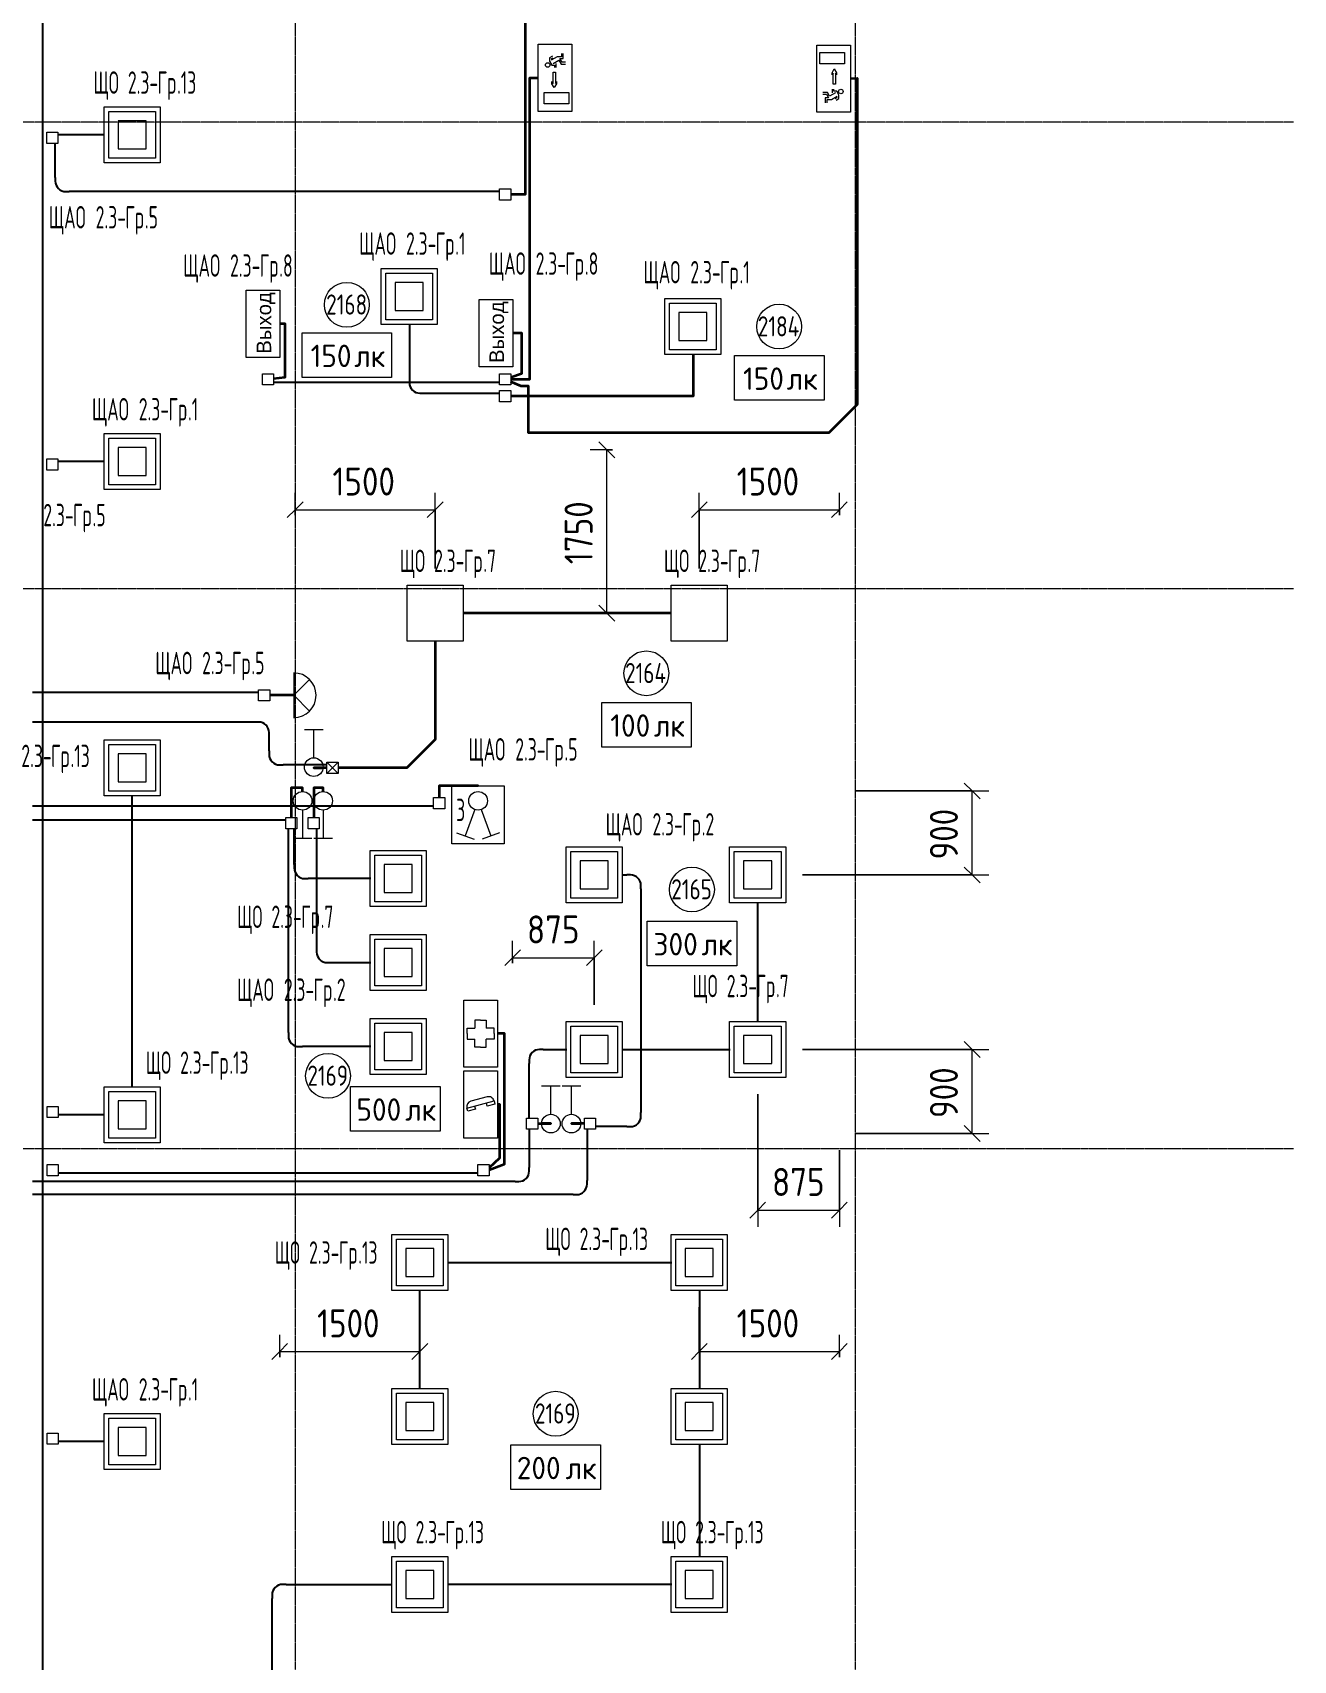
# Model space of a CAD drawing. Header units: millimetres. Extents: x -4730 to 98194, y -4296 to 93388.
# Drawn here: x 84688 to 98194, y 67020 to 84460 of the extents above; entities that cross this region are included whole.
import ezdxf

# ---------------------------------------------------------------- set-up
doc = ezdxf.new("R2010")
doc.units = ezdxf.units.MM
doc.linetypes.add('Линия сетки', pattern=[22.225, 12.7, -3.175, 3.175, -3.175])
for name, color, linetype, lineweight, true_color in [('Кабельные лотки', 5, 'Continuous', 25, 0x0000ff), ('Короба', 7, 'Continuous', 25, 0x008000), ('Соединительные детали коробов', 7, 'Continuous', 25, 0x008000), ('Типовые аннотации', 5, 'Continuous', 18, 0x0000ff)]:
    doc.layers.add(name, color=color, linetype=linetype, lineweight=lineweight, true_color=true_color)
for name, color, linetype, lineweight in [('Марки помещений', 7, 'Continuous', 9), ('Марки силовых электроприборов', 7, 'Continuous', 9), ('Оси', 7, 'Continuous', 9), ('Провода', 7, 'Continuous', 35), ('Размеры', 7, 'Continuous', 9), ('Размеры-120', 7, 'Continuous', 9)]:
    doc.layers.add(name, color=color, linetype=linetype, lineweight=lineweight)
doc.styles.add('Arial', font='arial.ttf', dxfattribs={"height": 156})
doc.styles.add('GOST Common', font='GOST_Common.ttf', dxfattribs={"width": 0.6, "height": 240})
doc.styles.add('GOST Common_2', font='GOST_Common.ttf', dxfattribs={"height": 240})
doc.styles.add('GOST Common_3', font='GOST_Common.ttf', dxfattribs={"width": 0.9, "height": 300})
doc.styles.add('GOST Common_4', font='GOST_Common.ttf', dxfattribs={"width": 0.8, "height": 216})
doc.dimstyles.new('ADSK_Проверочный', dxfattribs={"dimscale": 304.8, "dimtxt": 301.714499, "dimasz": 0.556693, "dimexe": 0.590551, "dimexo": 0.590551, "dimgap": 0.19685, "dimtad": 1, "dimdec": 3, "dimrnd": 0.001, "dimdsep": 46, "dimtxsty": 'GOST Common_3', "dimblk1": 'OBLIQUE', "dimblk2": 'OBLIQUE', "dimsah": 1, "dimcen": 0.09, "dimazin": 0, "dimtfac": 1, "dimtdec": 4, "dimtix": 1, "dimtmove": 0, "dimatfit": 3, "dimfxl": 1, "dimtvp": 1, "dimtolj": 1, "dimtzin": 0, "dimarcsym": 2})

# ---------------------------------------------------------------- blocks, each defined once
blk = doc.blocks.new('M_Короб_ отвод - Плоский торец - ПВХ - Стандартная-2386742-2-й этаж')
at = {"layer": 'Соединительные детали коробов'}
for p, q in [((0, 111.95), (0, 150.05)), ((-150.05, 0), (-111.95, 0))]:
    blk.add_line(p, q, dxfattribs=at)
blk.add_arc((-111.95, 111.95), 111.95, 270, 0, dxfattribs=at)
blk = doc.blocks.new('DIMBLOCK226-2-й этаж')
at = {"layer": 'Размеры-120'}
for p, q in [((91830, 78718), (91830, 79528)), ((93330, 79288), (93330, 79528)), ((91830, 79348), (91915, 79433)), ((93330, 79348), (93415, 79433)), ((91830, 79348), (91745, 79263)), ((91830, 79348), (93330, 79348)), ((91830, 79348), (91830, 78718)), ((93330, 79348), (93245, 79263)), ((93330, 79348), (93330, 79288))]:
    blk.add_line(p, q, dxfattribs=at)
at = {"layer": 'Размеры-120', "color": 0, "insert": (92230, 79800), "char_height": 300, "width": 840.71, "attachment_point": 1, "line_spacing_factor": 1.022761, "style": 'GOST Common_3'}
blk.add_mtext('1500', dxfattribs=at)
blk = doc.blocks.new('_Oblique')
at = {"color": 0, "linetype": 'ByBlock', "lineweight": -2}
blk.add_line((-0.5, -0.5), (0.5, 0.5), dxfattribs=at)
blk = doc.blocks.new('DIMBLOCK227-2-й этаж')
at = {"layer": 'Размеры-120'}
for p, q in [((87500, 79288), (87500, 79528)), ((89000, 78718), (89000, 79528)), ((87500, 79348), (87585, 79433)), ((89000, 79348), (89085, 79433)), ((87500, 79348), (87415, 79263)), ((87500, 79348), (89000, 79348)), ((87500, 79348), (87500, 79288)), ((89000, 79348), (88915, 79263)), ((89000, 79348), (89000, 78718))]:
    blk.add_line(p, q, dxfattribs=at)
at = {"layer": 'Размеры-120', "color": 0, "insert": (87900, 79800), "char_height": 300, "width": 840.71, "attachment_point": 1, "line_spacing_factor": 1.022761, "style": 'GOST Common_3'}
blk.add_mtext('1500', dxfattribs=at)
blk = doc.blocks.new('DIMBLOCK228-2-й этаж')
at = {"layer": 'Размеры-120'}
for p, q in [((90839, 79990), (90755, 80075)), ((90900, 79990), (90659, 79990)), ((90839, 78240), (90839, 79990)), ((90839, 79990), (90924, 79905)), ((90839, 79990), (90900, 79990)), ((90839, 78240), (90755, 78325)), ((91355, 78240), (90659, 78240)), ((90839, 78240), (90924, 78155)), ((90839, 78240), (91355, 78240))]:
    blk.add_line(p, q, dxfattribs=at)
at = {"layer": 'Размеры-120', "color": 0, "insert": (90387, 78765), "char_height": 300, "width": 840.71, "attachment_point": 1, "rotation": 90, "line_spacing_factor": 1.022761, "style": 'GOST Common_3'}
blk.add_mtext('1750', dxfattribs=at)
blk = doc.blocks.new('DIMBLOCK229-2-й этаж')
at = {"layer": 'Размеры-120'}
for p, q in [((89830, 74489), (89830, 74729)), ((90705, 74043), (90705, 74729)), ((89830, 74549), (89745, 74464)), ((89830, 74549), (89915, 74634)), ((89830, 74549), (90705, 74549)), ((89830, 74549), (89830, 74489)), ((90705, 74549), (90620, 74464)), ((90705, 74549), (90790, 74634)), ((90705, 74549), (90705, 74043))]:
    blk.add_line(p, q, dxfattribs=at)
at = {"layer": 'Размеры-120', "color": 0, "insert": (89984, 75001), "char_height": 300, "width": 681.16, "attachment_point": 1, "line_spacing_factor": 1.022761, "style": 'GOST Common_3'}
blk.add_mtext('875', dxfattribs=at)
blk = doc.blocks.new('DIMBLOCK230-2-й этаж')
at = {"layer": 'Размеры-120'}
for p, q in [((92455, 73088), (92455, 71664)), ((92455, 71844), (92455, 73088)), ((93330, 72485), (93330, 71664)), ((93330, 71844), (93330, 72485)), ((92455, 71844), (92540, 71929)), ((93330, 71844), (93415, 71929)), ((92455, 71844), (92370, 71759)), ((92455, 71844), (93330, 71844)), ((93330, 71844), (93245, 71759))]:
    blk.add_line(p, q, dxfattribs=at)
at = {"layer": 'Размеры-120', "color": 0, "insert": (92609, 72296), "char_height": 300, "width": 681.16, "attachment_point": 1, "line_spacing_factor": 1.022761, "style": 'GOST Common_3'}
blk.add_mtext('875', dxfattribs=at)
blk = doc.blocks.new('DIMBLOCK231-2-й этаж')
at = {"layer": 'Размеры-120'}
for p, q in [((94752, 76335), (94667, 76420)), ((93510, 76335), (94932, 76335)), ((94752, 76335), (93510, 76335)), ((94752, 75435), (94752, 76335)), ((94752, 76335), (94837, 76250)), ((94752, 75435), (94667, 75520)), ((92935, 75435), (94932, 75435)), ((94752, 75435), (92935, 75435)), ((94752, 75435), (94837, 75350))]:
    blk.add_line(p, q, dxfattribs=at)
at = {"layer": 'Размеры-120', "color": 0, "insert": (94300, 75601), "char_height": 300, "width": 681.16, "attachment_point": 1, "rotation": 90, "line_spacing_factor": 1.022761, "style": 'GOST Common_3'}
blk.add_mtext('900', dxfattribs=at)
blk = doc.blocks.new('DIMBLOCK232-2-й этаж')
at = {"layer": 'Размеры-120'}
for p, q in [((94752, 73565), (94667, 73650)), ((92935, 73565), (94932, 73565)), ((94752, 73565), (92935, 73565)), ((94752, 72665), (94752, 73565)), ((94752, 73565), (94837, 73480)), ((94752, 72665), (94667, 72750)), ((93510, 72665), (94932, 72665)), ((94752, 72665), (93510, 72665)), ((94752, 72665), (94837, 72580))]:
    blk.add_line(p, q, dxfattribs=at)
at = {"layer": 'Размеры-120', "color": 0, "insert": (94300, 72831), "char_height": 300, "width": 681.16, "attachment_point": 1, "rotation": 90, "line_spacing_factor": 1.022761, "style": 'GOST Common_3'}
blk.add_mtext('900', dxfattribs=at)
blk = doc.blocks.new('DIMBLOCK233-2-й этаж')
at = {"layer": 'Размеры-120'}
for p, q in [((91830, 70806), (91830, 70149)), ((91830, 70329), (91830, 70806)), ((93330, 70269), (93330, 70509)), ((91830, 70329), (91745, 70245)), ((91830, 70329), (91915, 70414)), ((91830, 70329), (93330, 70329)), ((93330, 70329), (93245, 70245)), ((93330, 70329), (93415, 70414)), ((93330, 70329), (93330, 70269))]:
    blk.add_line(p, q, dxfattribs=at)
at = {"layer": 'Размеры-120', "color": 0, "insert": (92230, 70781), "char_height": 300, "width": 840.71, "attachment_point": 1, "line_spacing_factor": 1.022761, "style": 'GOST Common_3'}
blk.add_mtext('1500', dxfattribs=at)
blk = doc.blocks.new('DIMBLOCK234-2-й этаж')
at = {"layer": 'Размеры-120'}
for p, q in [((88835, 70806), (88835, 70149)), ((88835, 70329), (88835, 70806)), ((87335, 70269), (87335, 70509)), ((87335, 70329), (87250, 70245)), ((87335, 70329), (87420, 70414)), ((87335, 70329), (88835, 70329)), ((87335, 70329), (87335, 70269)), ((88835, 70329), (88750, 70245)), ((88835, 70329), (88920, 70414))]:
    blk.add_line(p, q, dxfattribs=at)
at = {"layer": 'Размеры-120', "color": 0, "insert": (87735, 70781), "char_height": 300, "width": 840.71, "attachment_point": 1, "line_spacing_factor": 1.022761, "style": 'GOST Common_3'}
blk.add_mtext('1500', dxfattribs=at)
blk = doc.blocks.new('Морка помещения_освещённость_ - Морка помещения_освещённость_-1484368-2-й этаж')
at = {"layer": 'Марки помещений', "color": 190, "true_color": 0x8000ff}
for p, q in [((-4, 0), (-4, 4)), ((-4, 4), (4, 4)), ((4, 4), (4, 0)), ((4, 0), (-4, 0))]:
    blk.add_line(p, q, dxfattribs=at)
blk = doc.blocks.new('ADSK_Марка_Помещение_1_ГОСТ21-501-2011 - Номер-85995-2-й этаж')
at = {"layer": 'Марки помещений'}
blk.add_circle((0, 0), 2, dxfattribs=at)

msp = doc.modelspace()

# ---------------------------------------------------------------- linework, layer by layer
at = {"layer": 'Кабельные лотки'}
msp.add_line((84797.9607, 46268.1437), (84797.9607, 87248.1437), dxfattribs=at)
at = {"layer": 'Короба'}
for p, q in [((85457.7025, 83363.9553), (84959.3992, 83363.9553)), ((84930.8992, 82906.3437), (84930.8992, 83272.4553)), ((89689.1932, 82756.2937), (85080.9492, 82756.2937)), ((88723.7566, 81334.7518), (88723.7566, 80746.3437)), ((87269.1932, 80713.2937), (89689.1932, 80713.2937)), ((88873.8066, 80596.2937), (89689.1932, 80596.2937)), ((85457.7025, 79863.9553), (84959.3992, 79863.9553)), ((87108.3453, 77391.5), (84688.3453, 77391.5)), ((87071.1128, 77073.4127), (84688.3453, 77073.4127)), ((87221.1628, 76763.4627), (87221.1628, 76923.3627)), ((87841.1628, 76613.4127), (87371.2128, 76613.4127)), ((85755.2025, 73161.4553), (85755.2025, 76286.4553)), ((88982.6778, 76171.8442), (84688.3453, 76171.8442)), ((87399.4217, 76022.0934), (84688.3453, 76022.0934)), ((87427.9217, 73746.0631), (87427.9217, 75930.5934)), ((87490.9217, 75546.0631), (87490.9217, 75930.5934)), ((87730.9217, 75930.5934), (87730.9217, 74646.0631)), ((88310.3164, 75396.0131), (87640.9717, 75396.0131)), ((91004.764, 75435), (91054.714, 75435)), ((91204.764, 75284.95), (91204.764, 72889.2557)), ((92457.264, 73862.5), (92457.264, 75137.5)), ((87880.9717, 74496.0131), (88310.3164, 74496.0131)), ((88310.3164, 73596.0131), (87577.9717, 73596.0131)), ((90157.357, 73565), (90409.764, 73565)), ((91004.764, 73565), (92159.764, 73565)), ((90007.307, 72830.7057), (90007.307, 73414.95)), ((85457.7025, 72863.9553), (84962.9683, 72863.9553)), ((91054.714, 72739.2057), (90718.807, 72739.2057)), ((90007.307, 72710.7057), (90007.307, 72300.7557)), ((90627.307, 72710.7057), (90627.307, 72160.7557)), ((89457.9683, 72240.9142), (84962.9683, 72240.9142)), ((89857.257, 72150.7057), (84688.3453, 72150.7057)), ((90477.257, 72010.7057), (84688.3453, 72010.7057)), ((89134.764, 71283.9553), (91534.764, 71283.9553)), ((88837.264, 69932.1434), (88837.264, 70986.4553)), ((91832.264, 70986.4553), (91832.264, 69932.1434)), ((85457.7025, 69363.9553), (84962.9683, 69363.9553)), ((91832.264, 69337.1434), (91832.264, 68132.1434)), ((87252.7025, 66014.0053), (87252.7025, 67684.5934)), ((87402.7525, 67834.6434), (88539.764, 67834.6434)), ((91534.764, 67834.6434), (89134.764, 67834.6434))]:
    msp.add_line(p, q, dxfattribs=at)
at = {"layer": 'Оси', "linetype": 'Линия сетки'}
for p, q in [((87500, 93388.3703), (87500, -3096.3487)), ((93500, 93388.3703), (93500, -3096.3487)), ((98194.2682, 83500), (-3530.0173, 83500)), ((98194.2682, 78500), (-3530.0173, 78500)), ((98194.2682, 72500), (-3530.0173, 72500))]:
    msp.add_line(p, q, dxfattribs=at)
at = {"layer": 'Провода'}
for p, q in [((91530, 78240), (89300, 78240)), ((87485, 77360.0006), (87228.3453, 77360))]:
    msp.add_line(p, q, dxfattribs=at)
at = {"layer": 'Провода', "flags": 128}
for points in [[(91461.4926, 86472.2518), (90268.5566, 86472.2518), (89963.7566, 86167.4518), (89963.7566, 82724.7958), (89809.1932, 82724.7943)], [(90103.2548, 83972.3629), (90010, 83970.6504), (90010, 80744.7958), (89809.1932, 80744.7942)], [(93448.3428, 83969.1989), (93521.5976, 83970.6504), (93521.5976, 80475.4504), (93216.7976, 80170.6504), (90001.5976, 80170.6504), (90001.5976, 80670.6504), (89921.5976, 80670.6504), (89809.1932, 80718.9904)], [(87336.7452, 81342.7729), (87390, 81343.9185), (87390, 80763.9185), (87269.1932, 80751.1402)], [(89830.6553, 81242.8149), (89923.9101, 81244.5274), (89923.9101, 80804.5274), (89809.1932, 80765.307)], [(91762.4013, 81012.2518), (91763.7566, 80564.7958), (89809.1932, 80564.7938)], [(89000.4096, 77940), (89001.8478, 76886.7145), (88697.464, 76581.9142), (87961.1628, 76581.9128)], [(87841.1628, 76581.9133), (87700, 76581.9148), (87799.6183, 76581.9148)], [(89460, 76389.3567), (89460, 76390), (89042.673, 76390), (89042.6763, 76263.3442)], [(87580, 76329.3567), (87580, 76370), (87459.4168, 76370), (87459.4209, 76050.5934)], [(87800, 76329.3567), (87800, 76370), (87700, 76370), (87699.5131, 76050.5934)], [(89666.7452, 73738.5485), (89740, 73740), (89740, 72332.4163), (89577.9683, 72272.4148)], [(89666.7452, 72979.4259), (89690, 72980), (89690, 72400), (89577.9683, 72295.9863)], [(90098.807, 72770.7063), (90240, 72770.7078), (90140, 72770.7078)], [(90598.807, 72770.7063), (90460, 72770.7078), (90560, 72770.7078)]]:
    msp.add_lwpolyline(points, dxfattribs=at)
at = {"layer": 'Типовые аннотации', "color": 96, "true_color": 0x008000}
for p, q in [((90103.2548, 83615.6683), (90103.2548, 84335.6683)), ((90103.2548, 84335.6683), (90463.2548, 84335.6683)), ((90463.2548, 84335.6683), (90463.2548, 83615.6683)), ((93088.3428, 84325.6325), (93448.3428, 84325.6325)), ((93088.3428, 83605.6325), (93088.3428, 84325.6325)), ((93119.753, 84124.6401), (93119.753, 84244.6401)), ((93119.753, 84244.6401), (93383.753, 84244.6401)), ((93383.753, 84244.6401), (93383.753, 84124.6401)), ((93448.3428, 84325.6325), (93448.3428, 83605.6325)), ((90256.6338, 84206.1731), (90225.4568, 84188.1731)), ((90225.4568, 84188.1731), (90225.4568, 84152.1731)), ((90225.4568, 84152.1731), (90249.4568, 84110.6039)), ((90305.8107, 84198.5654), (90243.4568, 84162.5654)), ((90243.4568, 84177.7808), (90265.6338, 84190.5846)), ((90249.4568, 84110.6039), (90279.4568, 84110.6039)), ((90263.0645, 84128.6039), (90325.4184, 84164.6039)), ((90279.4568, 84110.6039), (90279.4568, 84086.6039)), ((90297.4568, 84086.6039), (90297.4568, 84128.6039)), ((90353.8107, 84198.5654), (90305.8107, 84198.5654)), ((90325.4184, 84164.6039), (90349.4184, 84123.0346)), ((90359.8107, 84141.0346), (90336.9876, 84180.5654)), ((90336.9876, 84180.5654), (90371.8107, 84180.5654)), ((90349.4184, 84123.0346), (90397.4184, 84123.0346)), ((90353.8107, 84234.5654), (90353.8107, 84198.5654)), ((90397.4184, 84141.0346), (90359.8107, 84141.0346)), ((90371.8107, 84180.5654), (90371.8107, 84234.5654)), ((93383.753, 84124.6401), (93119.753, 84124.6401)), ((93251.9568, 84029.7535), (93275.9568, 84071.3227)), ((93275.9568, 84071.3227), (93299.9568, 84029.7535)), ((90251.6408, 83911.5473), (90251.6408, 83935.5473)), ((90251.6408, 83935.5473), (90263.6408, 83914.7627)), ((90275.6408, 83869.9781), (90251.6408, 83911.5473)), ((90263.6408, 83914.7627), (90263.6408, 84034.7627)), ((90263.6408, 84034.7627), (90287.6408, 84034.7627)), ((90299.6408, 83911.5473), (90275.6408, 83869.9781)), ((90287.6408, 84034.7627), (90287.6408, 83914.7627)), ((90287.6408, 83914.7627), (90299.6408, 83935.5473)), ((90299.6408, 83935.5473), (90299.6408, 83911.5473)), ((93251.9568, 84005.7535), (93251.9568, 84029.7535)), ((93263.9568, 84026.5381), (93251.9568, 84005.7535)), ((93263.9568, 83906.5381), (93263.9568, 84026.5381)), ((93287.9568, 83906.5381), (93263.9568, 83906.5381)), ((93299.9568, 84005.7535), (93287.9568, 84026.5381)), ((93287.9568, 84026.5381), (93287.9568, 83906.5381)), ((93299.9568, 84029.7535), (93299.9568, 84005.7535)), ((90167.8445, 83816.6607), (90431.8445, 83816.6607)), ((90167.8445, 83696.6607), (90167.8445, 83816.6607)), ((90431.8445, 83816.6607), (90431.8445, 83696.6607)), ((93202.1792, 83818.2661), (93154.1792, 83818.2661)), ((93154.1792, 83800.2661), (93191.7869, 83800.2661)), ((93214.61, 83760.7354), (93179.7869, 83760.7354)), ((93179.7869, 83760.7354), (93179.7869, 83706.7354)), ((93191.7869, 83800.2661), (93214.61, 83760.7354)), ((93197.7869, 83706.7354), (93197.7869, 83742.7354)), ((93197.7869, 83742.7354), (93245.7869, 83742.7354)), ((93226.1792, 83776.6969), (93202.1792, 83818.2661)), ((93288.533, 83812.6969), (93226.1792, 83776.6969)), ((93245.7869, 83742.7354), (93308.1407, 83778.7354)), ((93254.1407, 83854.6969), (93254.1407, 83812.6969)), ((93272.1407, 83830.6969), (93272.1407, 83854.6969)), ((93302.1407, 83830.6969), (93272.1407, 83830.6969)), ((93308.1407, 83763.52), (93285.9638, 83750.7162)), ((93294.9638, 83735.1277), (93326.1407, 83753.1277)), ((93326.1407, 83789.1277), (93302.1407, 83830.6969)), ((93326.1407, 83753.1277), (93326.1407, 83789.1277)), ((90463.2548, 83615.6683), (90103.2548, 83615.6683)), ((90431.8445, 83696.6607), (90167.8445, 83696.6607)), ((93448.3428, 83605.6325), (93088.3428, 83605.6325)), ((86976.7452, 81698.9006), (87336.7452, 81698.9006)), ((86976.7452, 80978.9006), (86976.7452, 81698.9006)), ((87336.7452, 81698.9006), (87336.7452, 80978.9006)), ((89470.6553, 81599.5094), (89830.6553, 81599.5094)), ((89470.6553, 80879.5094), (89470.6553, 81599.5094)), ((89830.6553, 81599.5094), (89830.6553, 80879.5094)), ((87336.7452, 80978.9006), (86976.7452, 80978.9006)), ((89830.6553, 80879.5094), (89470.6553, 80879.5094)), ((89306.7452, 74094.9821), (89666.7452, 74094.9821)), ((89306.7452, 73374.9821), (89306.7452, 74094.9821)), ((89666.7452, 74094.9821), (89666.7452, 73374.9821)), ((89342.7452, 73734.9821), (89342.7452, 73794.9821)), ((89342.7452, 73794.9821), (89426.7452, 73794.9821)), ((89486.7452, 73878.9821), (89426.7452, 73878.9821)), ((89426.7452, 73878.9821), (89426.7452, 73794.9821)), ((89486.7452, 73878.9821), (89546.7452, 73878.9821)), ((89546.7452, 73878.9821), (89546.7452, 73794.9821)), ((89630.7452, 73794.9821), (89546.7452, 73794.9821)), ((89630.7452, 73734.9821), (89630.7452, 73794.9821)), ((89342.7452, 73734.9821), (89342.7452, 73674.9821)), ((89342.7452, 73674.9821), (89426.7452, 73674.9821)), ((89426.7452, 73590.9821), (89426.7452, 73674.9821)), ((89546.7452, 73590.9821), (89546.7452, 73674.9821)), ((89630.7452, 73674.9821), (89546.7452, 73674.9821)), ((89630.7452, 73734.9821), (89630.7452, 73674.9821)), ((89486.7452, 73590.9821), (89426.7452, 73590.9821)), ((89486.7452, 73590.9821), (89546.7452, 73590.9821)), ((89666.7452, 73374.9821), (89306.7452, 73374.9821)), ((89306.7452, 73334.9821), (89666.7452, 73334.9821)), ((89306.7452, 72614.9821), (89306.7452, 73334.9821)), ((89666.7452, 73334.9821), (89666.7452, 72614.9821)), ((89341.0036, 72937.7696), (89630.7813, 73015.4154)), ((89350.321, 72902.9963), (89341.0036, 72937.7696)), ((89431.4588, 72924.7371), (89350.321, 72902.9963)), ((89557.2966, 73057.8418), (89383.43, 73011.2543)), ((89422.1413, 72959.5104), (89431.4588, 72924.7371)), ((89558.961, 72958.9012), (89549.6435, 72993.6746)), ((89640.0988, 72980.642), (89558.961, 72958.9012)), ((89630.7813, 73015.4154), (89640.0988, 72980.642)), ((89666.7452, 72614.9821), (89306.7452, 72614.9821))]:
    msp.add_line(p, q, dxfattribs=at)
at = {"layer": 'Типовые аннотации'}
for p, q in [((85452.9385, 83663.9553), (86052.9385, 83663.9553)), ((85452.9385, 83063.9553), (85452.9385, 83663.9553)), ((85502.9385, 83613.9553), (86002.9385, 83613.9553)), ((85502.9385, 83113.9553), (85502.9385, 83613.9553)), ((86002.9385, 83613.9553), (86002.9385, 83113.9553)), ((86052.9385, 83663.9553), (86052.9385, 83063.9553)), ((85602.9385, 83513.9553), (85602.9385, 83213.9553)), ((85902.9385, 83513.9553), (85602.9385, 83513.9553)), ((85902.9385, 83213.9553), (85902.9385, 83513.9553)), ((85602.9385, 83213.9553), (85902.9385, 83213.9553)), ((86052.9385, 83063.9553), (85452.9385, 83063.9553)), ((86002.9385, 83113.9553), (85502.9385, 83113.9553)), ((88700, 78540), (89300, 78540)), ((88700, 77940), (88700, 78540)), ((89300, 78540), (89300, 77940)), ((91530, 78540), (92130, 78540)), ((91530, 77940), (91530, 78540)), ((92130, 78540), (92130, 77940)), ((89300, 77940), (88700, 77940)), ((92130, 77940), (91530, 77940)), ((87800, 76990.6433), (87600, 76990.6433)), ((87700, 76690.6433), (87700, 76990.6433)), ((85452.9385, 76883.9553), (86052.9385, 76883.9553)), ((85452.9385, 76283.9553), (85452.9385, 76883.9553)), ((85502.9385, 76833.9553), (86002.9385, 76833.9553)), ((85502.9385, 76333.9553), (85502.9385, 76833.9553)), ((86002.9385, 76833.9553), (86002.9385, 76333.9553)), ((86052.9385, 76883.9553), (86052.9385, 76283.9553)), ((85602.9385, 76733.9553), (85602.9385, 76433.9553)), ((85902.9385, 76733.9553), (85602.9385, 76733.9553)), ((85902.9385, 76433.9553), (85902.9385, 76733.9553)), ((85602.9385, 76433.9553), (85902.9385, 76433.9553)), ((89180, 76389.3567), (89740, 76389.3567)), ((89180, 75769.3567), (89180, 76389.3567)), ((89740, 76389.3567), (89740, 75769.3567)), ((86052.9385, 76283.9553), (85452.9385, 76283.9553)), ((86002.9385, 76333.9553), (85502.9385, 76333.9553)), ((87580, 76129.3567), (87580, 75829.3567)), ((89425.798, 76135.3874), (89323.1919, 75853.4796)), ((89494.202, 76135.3874), (89596.8081, 75853.4796)), ((89229.2227, 75887.6816), (89417.1612, 75819.2776)), ((89690.7773, 75887.6816), (89502.8388, 75819.2776)), ((87480, 75829.3567), (87680, 75829.3567)), ((88305.5524, 75696.0131), (88905.5524, 75696.0131)), ((88305.5524, 75096.0131), (88305.5524, 75696.0131)), ((88905.5524, 75696.0131), (88905.5524, 75096.0131)), ((89740, 75769.3567), (89180, 75769.3567)), ((92155, 75735), (92755, 75735)), ((92155, 75135), (92155, 75735)), ((92755, 75735), (92755, 75135)), ((88355.5524, 75646.0131), (88855.5524, 75646.0131)), ((88355.5524, 75146.0131), (88355.5524, 75646.0131)), ((88455.5524, 75546.0131), (88455.5524, 75246.0131)), ((88755.5524, 75546.0131), (88455.5524, 75546.0131)), ((88755.5524, 75246.0131), (88755.5524, 75546.0131)), ((88855.5524, 75646.0131), (88855.5524, 75146.0131)), ((92205, 75685), (92705, 75685)), ((92205, 75185), (92205, 75685)), ((92305, 75585), (92305, 75285)), ((92605, 75585), (92305, 75585)), ((92605, 75285), (92605, 75585)), ((92705, 75685), (92705, 75185)), ((88455.5524, 75246.0131), (88755.5524, 75246.0131)), ((92705, 75185), (92205, 75185)), ((92305, 75285), (92605, 75285)), ((88905.5524, 75096.0131), (88305.5524, 75096.0131)), ((88855.5524, 75146.0131), (88355.5524, 75146.0131)), ((92755, 75135), (92155, 75135)), ((88305.5524, 73896.0131), (88905.5524, 73896.0131)), ((88305.5524, 73296.0131), (88305.5524, 73896.0131)), ((88355.5524, 73846.0131), (88855.5524, 73846.0131)), ((88355.5524, 73346.0131), (88355.5524, 73846.0131)), ((88855.5524, 73846.0131), (88855.5524, 73346.0131)), ((88905.5524, 73896.0131), (88905.5524, 73296.0131)), ((90405, 73865), (91005, 73865)), ((90405, 73265), (90405, 73865)), ((90455, 73815), (90955, 73815)), ((90455, 73315), (90455, 73815)), ((90955, 73815), (90955, 73315)), ((91005, 73865), (91005, 73265)), ((92155, 73865), (92755, 73865)), ((92155, 73265), (92155, 73865)), ((92205, 73815), (92705, 73815)), ((92205, 73315), (92205, 73815)), ((92705, 73815), (92705, 73315)), ((92755, 73865), (92755, 73265)), ((88455.5524, 73746.0131), (88455.5524, 73446.0131)), ((88755.5524, 73746.0131), (88455.5524, 73746.0131)), ((88755.5524, 73446.0131), (88755.5524, 73746.0131)), ((90555, 73715), (90555, 73415)), ((90855, 73715), (90555, 73715)), ((90855, 73415), (90855, 73715)), ((92305, 73715), (92305, 73415)), ((92605, 73715), (92305, 73715)), ((92605, 73415), (92605, 73715)), ((88455.5524, 73446.0131), (88755.5524, 73446.0131)), ((88905.5524, 73296.0131), (88305.5524, 73296.0131)), ((88855.5524, 73346.0131), (88355.5524, 73346.0131)), ((91005, 73265), (90405, 73265)), ((90955, 73315), (90455, 73315)), ((90555, 73415), (90855, 73415)), ((92755, 73265), (92155, 73265)), ((92705, 73315), (92205, 73315)), ((92305, 73415), (92605, 73415)), ((85452.9385, 73163.9553), (86052.9385, 73163.9553)), ((85452.9385, 72563.9553), (85452.9385, 73163.9553)), ((85502.9385, 73113.9553), (86002.9385, 73113.9553)), ((85502.9385, 72613.9553), (85502.9385, 73113.9553)), ((86002.9385, 73113.9553), (86002.9385, 72613.9553)), ((86052.9385, 73163.9553), (86052.9385, 72563.9553)), ((90340, 73170.6433), (90140, 73170.6433)), ((90240, 72870.6433), (90240, 73170.6433)), ((85602.9385, 73013.9553), (85602.9385, 72713.9553)), ((85902.9385, 73013.9553), (85602.9385, 73013.9553)), ((85902.9385, 72713.9553), (85902.9385, 73013.9553)), ((86052.9385, 72563.9553), (85452.9385, 72563.9553)), ((86002.9385, 72613.9553), (85502.9385, 72613.9553)), ((85602.9385, 72713.9553), (85902.9385, 72713.9553)), ((88535, 71583.9553), (89135, 71583.9553)), ((88535, 70983.9553), (88535, 71583.9553)), ((88585, 71533.9553), (89085, 71533.9553)), ((88585, 71033.9553), (88585, 71533.9553)), ((89085, 71533.9553), (89085, 71033.9553)), ((89135, 71583.9553), (89135, 70983.9553)), ((91530, 71583.9553), (92130, 71583.9553)), ((91530, 70983.9553), (91530, 71583.9553)), ((91580, 71533.9553), (92080, 71533.9553)), ((91580, 71033.9553), (91580, 71533.9553)), ((92080, 71533.9553), (92080, 71033.9553)), ((92130, 71583.9553), (92130, 70983.9553)), ((88685, 71433.9553), (88685, 71133.9553)), ((88985, 71433.9553), (88685, 71433.9553)), ((88985, 71133.9553), (88985, 71433.9553)), ((91680, 71433.9553), (91680, 71133.9553)), ((91980, 71433.9553), (91680, 71433.9553)), ((91980, 71133.9553), (91980, 71433.9553)), ((89135, 70983.9553), (88535, 70983.9553)), ((89085, 71033.9553), (88585, 71033.9553)), ((88685, 71133.9553), (88985, 71133.9553)), ((92130, 70983.9553), (91530, 70983.9553)), ((92080, 71033.9553), (91580, 71033.9553)), ((91680, 71133.9553), (91980, 71133.9553)), ((88535, 69934.6434), (89135, 69934.6434)), ((88535, 69334.6434), (88535, 69934.6434)), ((89135, 69934.6434), (89135, 69334.6434)), ((91530, 69934.6434), (92130, 69934.6434)), ((91530, 69334.6434), (91530, 69934.6434)), ((92130, 69934.6434), (92130, 69334.6434)), ((88585, 69884.6434), (89085, 69884.6434)), ((88585, 69384.6434), (88585, 69884.6434)), ((88685, 69784.6434), (88685, 69484.6434)), ((88985, 69784.6434), (88685, 69784.6434)), ((88985, 69484.6434), (88985, 69784.6434)), ((89085, 69884.6434), (89085, 69384.6434)), ((91580, 69884.6434), (92080, 69884.6434)), ((91580, 69384.6434), (91580, 69884.6434)), ((91680, 69784.6434), (91680, 69484.6434)), ((91980, 69784.6434), (91680, 69784.6434)), ((91980, 69484.6434), (91980, 69784.6434)), ((92080, 69884.6434), (92080, 69384.6434)), ((88685, 69484.6434), (88985, 69484.6434)), ((91680, 69484.6434), (91980, 69484.6434)), ((89135, 69334.6434), (88535, 69334.6434)), ((89085, 69384.6434), (88585, 69384.6434)), ((92130, 69334.6434), (91530, 69334.6434)), ((92080, 69384.6434), (91580, 69384.6434)), ((88535, 68134.6434), (89135, 68134.6434)), ((88535, 67534.6434), (88535, 68134.6434)), ((88585, 68084.6434), (89085, 68084.6434)), ((88585, 67584.6434), (88585, 68084.6434)), ((89085, 68084.6434), (89085, 67584.6434)), ((89135, 68134.6434), (89135, 67534.6434)), ((91530, 68134.6434), (92130, 68134.6434)), ((91530, 67534.6434), (91530, 68134.6434)), ((91580, 68084.6434), (92080, 68084.6434)), ((91580, 67584.6434), (91580, 68084.6434)), ((92080, 68084.6434), (92080, 67584.6434)), ((92130, 68134.6434), (92130, 67534.6434)), ((88685, 67984.6434), (88685, 67684.6434)), ((88985, 67984.6434), (88685, 67984.6434)), ((88985, 67684.6434), (88985, 67984.6434)), ((91680, 67984.6434), (91680, 67684.6434)), ((91980, 67984.6434), (91680, 67984.6434)), ((91980, 67684.6434), (91980, 67984.6434)), ((88685, 67684.6434), (88985, 67684.6434)), ((91680, 67684.6434), (91980, 67684.6434)), ((89135, 67534.6434), (88535, 67534.6434)), ((89085, 67584.6434), (88585, 67584.6434)), ((92130, 67534.6434), (91530, 67534.6434)), ((92080, 67584.6434), (91580, 67584.6434))]:
    msp.add_line(p, q, dxfattribs=at)
at = {"layer": 'Типовые аннотации', "color": 16, "true_color": 0x800000}
for p, q in [((84839.3992, 83392.4553), (84959.3992, 83392.4553)), ((84839.3992, 83272.4553), (84839.3992, 83392.4553)), ((84959.3992, 83392.4553), (84959.3992, 83272.4553)), ((84959.3992, 83272.4553), (84839.3992, 83272.4553)), ((89689.1932, 82784.7937), (89809.1932, 82784.7937)), ((89689.1932, 82664.7937), (89689.1932, 82784.7937)), ((89809.1932, 82784.7937), (89809.1932, 82664.7937)), ((89809.1932, 82664.7937), (89689.1932, 82664.7937)), ((87399.4217, 76050.5934), (87519.4217, 76050.5934)), ((87399.4217, 75930.5934), (87399.4217, 76050.5934)), ((87519.4217, 76050.5934), (87519.4217, 75930.5934)), ((87519.4217, 75930.5934), (87399.4217, 75930.5934)), ((84842.9683, 72955.4553), (84962.9683, 72955.4553)), ((84842.9683, 72835.4553), (84842.9683, 72955.4553)), ((84962.9683, 72955.4553), (84962.9683, 72835.4553)), ((84962.9683, 72835.4553), (84842.9683, 72835.4553))]:
    msp.add_line(p, q, dxfattribs=at)
at = {"layer": 'Типовые аннотации', "color": 1, "true_color": 0xff0000}
for p, q in [((88421.4926, 81932.2518), (89021.4926, 81932.2518)), ((88421.4926, 81332.2518), (88421.4926, 81932.2518)), ((88471.4926, 81882.2518), (88971.4926, 81882.2518)), ((88471.4926, 81382.2518), (88471.4926, 81882.2518)), ((88971.4926, 81882.2518), (88971.4926, 81382.2518)), ((89021.4926, 81932.2518), (89021.4926, 81332.2518)), ((88571.4926, 81782.2518), (88571.4926, 81482.2518)), ((88871.4926, 81782.2518), (88571.4926, 81782.2518)), ((88871.4926, 81482.2518), (88871.4926, 81782.2518)), ((88571.4926, 81482.2518), (88871.4926, 81482.2518)), ((91461.4926, 81612.2518), (92061.4926, 81612.2518)), ((91461.4926, 81012.2518), (91461.4926, 81612.2518)), ((91511.4926, 81562.2518), (92011.4926, 81562.2518)), ((91511.4926, 81062.2518), (91511.4926, 81562.2518)), ((91611.4926, 81462.2518), (91611.4926, 81162.2518)), ((91911.4926, 81462.2518), (91611.4926, 81462.2518)), ((91911.4926, 81162.2518), (91911.4926, 81462.2518)), ((92011.4926, 81562.2518), (92011.4926, 81062.2518)), ((92061.4926, 81612.2518), (92061.4926, 81012.2518)), ((89021.4926, 81332.2518), (88421.4926, 81332.2518)), ((88971.4926, 81382.2518), (88471.4926, 81382.2518)), ((91611.4926, 81162.2518), (91911.4926, 81162.2518)), ((92061.4926, 81012.2518), (91461.4926, 81012.2518)), ((92011.4926, 81062.2518), (91511.4926, 81062.2518)), ((87149.1932, 80804.7937), (87269.1932, 80804.7937)), ((87149.1932, 80684.7937), (87149.1932, 80804.7937)), ((87269.1932, 80804.7937), (87269.1932, 80684.7937)), ((89689.1932, 80804.7937), (89809.1932, 80804.7937)), ((89689.1932, 80684.7937), (89689.1932, 80804.7937)), ((89809.1932, 80804.7937), (89809.1932, 80684.7937)), ((87269.1932, 80684.7937), (87149.1932, 80684.7937)), ((89809.1932, 80684.7937), (89689.1932, 80684.7937)), ((89689.1932, 80624.7937), (89809.1932, 80624.7937)), ((89689.1932, 80504.7937), (89689.1932, 80624.7937)), ((89809.1932, 80624.7937), (89809.1932, 80504.7937)), ((89809.1932, 80504.7937), (89689.1932, 80504.7937)), ((85452.9385, 80163.9553), (86052.9385, 80163.9553)), ((85452.9385, 79563.9553), (85452.9385, 80163.9553)), ((85502.9385, 80113.9553), (86002.9385, 80113.9553)), ((85502.9385, 79613.9553), (85502.9385, 80113.9553)), ((86002.9385, 80113.9553), (86002.9385, 79613.9553)), ((86052.9385, 80163.9553), (86052.9385, 79563.9553)), ((84839.3992, 79892.4553), (84959.3992, 79892.4553)), ((84839.3992, 79772.4553), (84839.3992, 79892.4553)), ((84959.3992, 79892.4553), (84959.3992, 79772.4553)), ((85602.9385, 80013.9553), (85602.9385, 79713.9553)), ((85902.9385, 80013.9553), (85602.9385, 80013.9553)), ((85902.9385, 79713.9553), (85902.9385, 80013.9553)), ((84959.3992, 79772.4553), (84839.3992, 79772.4553)), ((85602.9385, 79713.9553), (85902.9385, 79713.9553)), ((86052.9385, 79563.9553), (85452.9385, 79563.9553)), ((86002.9385, 79613.9553), (85502.9385, 79613.9553)), ((87485, 77600), (87485, 77120)), ((87485, 77360), (87654.7056, 77529.7056)), ((87108.3453, 77420), (87228.3453, 77420)), ((87108.3453, 77300), (87108.3453, 77420)), ((87228.3453, 77300), (87108.3453, 77300)), ((87228.3453, 77420), (87228.3453, 77300)), ((87485, 77360), (87654.7056, 77190.2944)), ((88982.6778, 76263.3442), (89102.6778, 76263.3442)), ((88982.6778, 76143.3442), (88982.6778, 76263.3442)), ((89102.6778, 76263.3442), (89102.6778, 76143.3442)), ((87800, 76129.3567), (87800, 75829.3567)), ((89102.6778, 76143.3442), (88982.6778, 76143.3442)), ((87700, 75829.3567), (87900, 75829.3567)), ((90405, 75735), (91005, 75735)), ((90405, 75135), (90405, 75735)), ((91005, 75735), (91005, 75135)), ((90455, 75685), (90955, 75685)), ((90455, 75185), (90455, 75685)), ((90555, 75585), (90555, 75285)), ((90855, 75585), (90555, 75585)), ((90855, 75285), (90855, 75585)), ((90955, 75685), (90955, 75185)), ((90955, 75185), (90455, 75185)), ((90555, 75285), (90855, 75285)), ((91005, 75135), (90405, 75135)), ((88305.5524, 74796.0131), (88905.5524, 74796.0131)), ((88305.5524, 74196.0131), (88305.5524, 74796.0131)), ((88355.5524, 74746.0131), (88855.5524, 74746.0131)), ((88355.5524, 74246.0131), (88355.5524, 74746.0131)), ((88455.5524, 74646.0131), (88455.5524, 74346.0131)), ((88755.5524, 74646.0131), (88455.5524, 74646.0131)), ((88755.5524, 74346.0131), (88755.5524, 74646.0131)), ((88855.5524, 74746.0131), (88855.5524, 74246.0131)), ((88905.5524, 74796.0131), (88905.5524, 74196.0131)), ((88455.5524, 74346.0131), (88755.5524, 74346.0131)), ((88905.5524, 74196.0131), (88305.5524, 74196.0131)), ((88855.5524, 74246.0131), (88355.5524, 74246.0131)), ((90560, 73170.6433), (90360, 73170.6433)), ((90460, 72870.6433), (90460, 73170.6433)), ((84842.9683, 72332.4142), (84962.9683, 72332.4142)), ((84842.9683, 72212.4142), (84842.9683, 72332.4142)), ((84962.9683, 72212.4142), (84842.9683, 72212.4142)), ((84962.9683, 72332.4142), (84962.9683, 72212.4142)), ((89457.9683, 72332.4142), (89577.9683, 72332.4142)), ((89457.9683, 72212.4142), (89457.9683, 72332.4142)), ((89577.9683, 72212.4142), (89457.9683, 72212.4142)), ((89577.9683, 72332.4142), (89577.9683, 72212.4142)), ((85452.9385, 69663.9553), (86052.9385, 69663.9553)), ((85452.9385, 69063.9553), (85452.9385, 69663.9553)), ((85502.9385, 69613.9553), (86002.9385, 69613.9553)), ((85502.9385, 69113.9553), (85502.9385, 69613.9553)), ((86002.9385, 69613.9553), (86002.9385, 69113.9553)), ((86052.9385, 69663.9553), (86052.9385, 69063.9553)), ((84842.9683, 69455.4553), (84962.9683, 69455.4553)), ((84842.9683, 69335.4553), (84842.9683, 69455.4553)), ((84962.9683, 69455.4553), (84962.9683, 69335.4553)), ((85602.9385, 69513.9553), (85602.9385, 69213.9553)), ((85902.9385, 69513.9553), (85602.9385, 69513.9553)), ((85902.9385, 69213.9553), (85902.9385, 69513.9553)), ((84962.9683, 69335.4553), (84842.9683, 69335.4553)), ((86052.9385, 69063.9553), (85452.9385, 69063.9553)), ((86002.9385, 69113.9553), (85502.9385, 69113.9553)), ((85602.9385, 69213.9553), (85902.9385, 69213.9553))]:
    msp.add_line(p, q, dxfattribs=at)
at = {"layer": 'Типовые аннотации', "color": 7}
for p, q in [((87841.1628, 76641.9127), (87961.1628, 76641.9127)), ((87841.1628, 76521.9127), (87841.1628, 76641.9127)), ((87841.1628, 76641.9127), (87961.1628, 76521.9127)), ((87841.1628, 76521.9127), (87961.1628, 76641.9127)), ((87961.1628, 76641.9127), (87961.1628, 76521.9127)), ((87961.1628, 76521.9127), (87841.1628, 76521.9127)), ((87639.4217, 76050.5934), (87759.4217, 76050.5934)), ((87639.4217, 75930.5934), (87639.4217, 76050.5934)), ((87759.4217, 76050.5934), (87759.4217, 75930.5934)), ((87759.4217, 75930.5934), (87639.4217, 75930.5934)), ((89978.807, 72830.7057), (90098.807, 72830.7057)), ((89978.807, 72710.7057), (89978.807, 72830.7057)), ((90098.807, 72830.7057), (90098.807, 72710.7057)), ((90598.807, 72830.7057), (90718.807, 72830.7057)), ((90598.807, 72710.7057), (90598.807, 72830.7057)), ((90718.807, 72830.7057), (90718.807, 72710.7057)), ((90098.807, 72710.7057), (89978.807, 72710.7057)), ((90718.807, 72710.7057), (90598.807, 72710.7057))]:
    msp.add_line(p, q, dxfattribs=at)
at = {"layer": 'Типовые аннотации', "color": 96, "true_color": 0x008000}
for centre in [(90204.9256, 84112.6066), (93346.672, 83828.6942)]:
    msp.add_circle(centre, 24, dxfattribs=at)
at = {"layer": 'Типовые аннотации'}
for centre in [(87700, 76590.6433), (87580, 76229.3567), (89460, 76229.3567), (90240, 72770.6433)]:
    msp.add_circle(centre, 100, dxfattribs=at)
at = {"layer": 'Типовые аннотации', "color": 1, "true_color": 0xff0000}
for centre in [(87800, 76229.3567), (90460, 72770.6433)]:
    msp.add_circle(centre, 100, dxfattribs=at)
msp.add_arc((87485, 77360), 240, 270, 90, dxfattribs=at)
at = {"layer": 'Типовые аннотации', "color": 96, "true_color": 0x008000}
for centre, start, end in [((89398.9591, 72953.2988), 105, 195), ((89572.8258, 72999.8862), 15, 105)]:
    msp.add_arc(centre, 60, start, end, dxfattribs=at)

# ---------------------------------------------------------------- block references
at = {"layer": 'Марки помещений', "xscale": 120, "yscale": 120, "zscale": 120}
for p in [(88054.1154, 81543.7217), (92684.8726, 81309.9657), (91262.8408, 77595.4861), (91750.8693, 75278.9663), (87852.7814, 73282.5311), (90290.7099, 69663.1876)]:
    msp.add_blockref('ADSK_Марка_Помещение_1_ГОСТ21-501-2011 - Номер-85995-2-й этаж', p, dxfattribs=at)
at = {"layer": 'Марки помещений', "color": 190, "true_color": 0x8000ff, "xscale": 120, "yscale": 120, "zscale": 120}
for p in [(88054.1154, 80764.4672), (92686.1547, 80520.5153), (91264.1228, 76804.0252), (91750.8693, 74461.6438), (88572.7814, 72689.7024), (90290.7099, 68849.9261)]:
    msp.add_blockref('Морка помещения_освещённость_ - Морка помещения_освещённость_-1484368-2-й этаж', p, dxfattribs=at)
at = {"layer": 'Соединительные детали коробов'}
for p, rotation in [((84930.8992, 82756.2937), 270), ((88723.7566, 80596.2937), 270), ((87221.1628, 77073.4127), 90), ((87221.1628, 76613.4127), 270), ((87490.9217, 75396.0131), 270), ((91204.764, 75435), 90), ((87730.9217, 74496.0131), 270), ((87427.9217, 73596.0131), 270), ((90007.307, 73565), 180), ((87252.7025, 67834.6434), 180)]:
    msp.add_blockref('M_Короб_ отвод - Плоский торец - ПВХ - Стандартная-2386742-2-й этаж', p, dxfattribs=dict(at, rotation=rotation))
for p in [(91204.764, 72739.2057), (90007.307, 72150.7057), (90627.307, 72010.7057)]:
    msp.add_blockref('M_Короб_ отвод - Плоский торец - ПВХ - Стандартная-2386742-2-й этаж', p, dxfattribs=at)

# ---------------------------------------------------------------- texts
at = {"layer": 'Марки помещений', "char_height": 216, "attachment_point": 1, "style": 'GOST Common_4'}
for s, insert, width in [('2168', (87832.9995, 81654.5089), 546.4302), ('2184', (92457.0367, 81420.7529), 561.8226), ('2164', (91035.0049, 77706.2733), 561.8226), ('2165', (91529.7533, 75389.7535), 546.4302), ('2169', (87631.6655, 73393.3183), 546.4302), ('2169', (90069.594, 69773.9748), 546.4302)]:
    msp.add_mtext(s, dxfattribs=dict(at, insert=insert, width=width))
at = {"layer": 'Марки помещений', "color": 190, "true_color": 0x8000ff, "char_height": 240, "attachment_point": 1, "style": 'GOST Common_2'}
for s, insert, width in [('150', (87666.2315, 81116.1792), 567.59475), ('лк', (88134.544, 81116.1792), 413.67075), ('150', (92298.2708, 80872.2272), 567.59475), ('лк', (92766.5833, 80872.2272), 413.67075), ('100', (90876.239, 77155.7372), 567.59475), ('лк', (91344.5515, 77155.7372), 413.67075), ('300', (91338.9854, 74813.3558), 625.31625), ('лк', (91854.9229, 74813.3558), 413.67075), ('500', (88156.6976, 73041.4143), 634.9365), ('лк', (88680.5726, 73041.4143), 413.67075), ('200', (89874.626, 69201.6381), 634.9365), ('лк', (90398.501, 69201.6381), 413.67075)]:
    msp.add_mtext(s, dxfattribs=dict(at, insert=insert, width=width))
at = {"layer": 'Марки силовых электроприборов', "char_height": 240, "attachment_point": 1, "style": 'GOST Common'}
for s, insert, width in [('ЩО', (85340.0238, 84044.1377), 340.55685), (' 2.3-', (85621.0113, 84044.1377), 490.63275), ('Гр', (86025.8238, 84044.1377), 253.9746), ('.13', (86235.3738, 84044.1377), 259.74675), ('ЩАО', (84861.8058, 82601.0461), 502.17705), (' 2.3-', (85276.1433, 82601.0461), 490.63275), ('Гр', (85680.9558, 82601.0461), 253.9746), ('.5', (85890.5058, 82601.0461), 178.93665), ('ЩАО', (88186.4218, 82319.2313), 502.17705), (' 2.3-', (88600.7593, 82319.2313), 490.63275), ('Гр', (89005.5718, 82319.2313), 253.9746), ('.1', (89215.1218, 82319.2313), 138.5316), ('ЩАО', (86301.3414, 82084.1009), 502.17705), (' 2.3-', (86715.6789, 82084.1009), 490.63275), ('Гр', (87120.4914, 82084.1009), 253.9746), ('.8', (87330.0414, 82084.1009), 178.93665), ('ЩАО', (89575.2515, 82104.7098), 502.17705), (' 2.3-', (89989.589, 82104.7098), 490.63275), ('Гр', (90394.4015, 82104.7098), 253.9746), ('.8', (90603.9515, 82104.7098), 178.93665), ('ЩАО', (91232.018, 82012.4342), 502.17705), (' 2.3-', (91646.3555, 82012.4342), 490.63275), ('Гр', (92051.168, 82012.4342), 253.9746), ('.1', (92260.718, 82012.4342), 138.5316), ('ЩАО', (85323.4638, 80544.1377), 502.17705), (' 2.3-', (85737.8013, 80544.1377), 490.63275), ('Гр', (86142.6138, 80544.1377), 253.9746), ('.1', (86352.1638, 80544.1377), 138.5316), (' 2.3-', (84715.5428, 79411.0188), 490.63275), ('Гр', (85120.3553, 79411.0188), 253.9746), ('.5', (85329.9053, 79411.0188), 178.93665), ('ЩО', (88620.5653, 78920.1824), 340.55685), (' 2.3-', (88901.5528, 78920.1824), 490.63275), ('Гр', (89306.3653, 78920.1824), 253.9746), ('.7', (89515.9153, 78920.1824), 178.93665), ('ЩО', (91450.5653, 78920.1824), 340.55685), (' 2.3-', (91731.5528, 78920.1824), 490.63275), ('Гр', (92136.3653, 78920.1824), 253.9746), ('.7', (92345.9153, 78920.1824), 178.93665), ('ЩАО', (86002.2114, 77825.6325), 502.17705), (' 2.3-', (86416.5489, 77825.6325), 490.63275), ('Гр', (86821.3614, 77825.6325), 253.9746), ('.5', (87030.9114, 77825.6325), 178.93665), (' 2.3-', (84479.9315, 76830.706), 490.63275), ('Гр', (84884.744, 76830.706), 253.9746), ('.13', (85094.294, 76830.706), 259.74675), ('ЩАО', (89356.4143, 76900.5792), 502.17705), (' 2.3-', (89770.7518, 76900.5792), 490.63275), ('Гр', (90175.5643, 76900.5792), 253.9746), ('.5', (90385.1143, 76900.5792), 178.93665), ('\\fGOST Common|b0|i0|c204|p34|;\\W.6;3', (89225.3743, 76251.9442), 121.21515), ('ЩАО', (90826.3287, 76098.1722), 502.17705), (' 2.3-', (91240.6662, 76098.1722), 490.63275), ('Гр', (91645.4787, 76098.1722), 253.9746), ('.2', (91855.0287, 76098.1722), 178.93665), ('ЩО', (86878.0414, 75107.1274), 340.55685), (' 2.3-', (87159.0289, 75107.1274), 490.63275), ('Гр', (87563.8414, 75107.1274), 253.9746), ('.7', (87773.3914, 75107.1274), 178.93665), ('ЩАО', (86877.6814, 74325.6325), 502.17705), (' 2.3-', (87292.0189, 74325.6325), 490.63275), ('Гр', (87696.8314, 74325.6325), 253.9746), ('.2', (87906.3814, 74325.6325), 178.93665), ('ЩО', (91755.5653, 74365.1824), 340.55685), (' 2.3-', (92036.5528, 74365.1824), 490.63275), ('Гр', (92441.3653, 74365.1824), 253.9746), ('.7', (92650.9153, 74365.1824), 178.93665), ('ЩО', (85900.0238, 73544.1377), 340.55685), (' 2.3-', (86181.0113, 73544.1377), 490.63275), ('Гр', (86585.8238, 73544.1377), 253.9746), ('.13', (86795.3738, 73544.1377), 259.74675), ('ЩО', (87281.0751, 71510.1873), 340.55685), (' 2.3-', (87562.0626, 71510.1873), 490.63275), ('Гр', (87966.8751, 71510.1873), 253.9746), ('.13', (88176.4251, 71510.1873), 259.74675), ('ЩО', (90179.5239, 71656.0698), 340.55685), (' 2.3-', (90460.5114, 71656.0698), 490.63275), ('Гр', (90865.3239, 71656.0698), 253.9746), ('.13', (91074.8739, 71656.0698), 259.74675), ('ЩАО', (85323.4638, 70044.1377), 502.17705), (' 2.3-', (85737.8013, 70044.1377), 490.63275), ('Гр', (86142.6138, 70044.1377), 253.9746), ('.1', (86352.1638, 70044.1377), 138.5316), ('ЩО', (88422.0853, 68514.8258), 340.55685), (' 2.3-', (88703.0728, 68514.8258), 490.63275), ('Гр', (89107.8853, 68514.8258), 253.9746), ('.13', (89317.4353, 68514.8258), 259.74675), ('ЩО', (91417.0853, 68514.8258), 340.55685), (' 2.3-', (91698.0728, 68514.8258), 490.63275), ('Гр', (92102.8853, 68514.8258), 253.9746), ('.13', (92312.4353, 68514.8258), 259.74675)]:
    msp.add_mtext(s, dxfattribs=dict(at, insert=insert, width=width))
at = {"layer": 'Типовые аннотации', "color": 96, "lineweight": 9, "true_color": 0x008000, "char_height": 156, "width": 769.62, "attachment_point": 1, "rotation": 90, "style": 'Arial'}
for insert in [(87087.5806, 81019.0435), (89581.4907, 80919.6524)]:
    msp.add_mtext('Выход', dxfattribs=dict(at, insert=insert))

# ---------------------------------------------------------------- dimensions: what is measured, and where the dimension line sits
at = {"layer": 'Размеры'}
for base, p1, p2, override, picture, middle in [((90839.4869, 79990), (91534.764, 78240), (90719.5051, 79990), {"dimpost": '<>', "dimfxl": 1930.582064}, 'DIMBLOCK228-2-й этаж', (90629.4869, 79115)), ((94751.7055, 76335), (92754.764, 75435), (93330, 76335), {"dimpost": '<>', "dimfxl": 1068.127557}, 'DIMBLOCK231-2-й этаж', (94541.7055, 75885)), ((94751.7055, 73565), (93330, 72665), (92754.764, 73565), {"dimpost": '<>', "dimfxl": 1068.127557}, 'DIMBLOCK232-2-й этаж', (94541.7055, 73115))]:
    dim = msp.add_linear_dim(base=base, p1=p1, p2=p2, angle=90, dimstyle='ADSK_Проверочный', override=override, dxfattribs=at)
    dim.commit()
    dim.dimension.update_dxf_attribs({"geometry": picture, "text_midpoint": middle})
for base, p1, p2, override, picture, middle in [((89000, 79348.2983), (87500, 79468.2802), (89000, 78537.5), {"dimpost": '<>', "dimfxl": 1765.31915}, 'DIMBLOCK227-2-й этаж', (88250, 79558.2983)), ((93330, 79348.2983), (91830, 78537.5), (93330, 79468.2802), {"dimpost": '<>', "dimfxl": 1765.31915}, 'DIMBLOCK226-2-й этаж', (92580, 79558.2983)), ((90705, 74549.2553), (89830, 74669.2372), (90705, 73862.5), {"dimpost": '<>', "dimfxl": 1190.147002}, 'DIMBLOCK229-2-й этаж', (90267.5, 74759.2553)), ((93330, 71843.9567), (92455, 73267.5), (93330, 72665), {"dimpost": '<>', "dimfxl": 1062.37058}, 'DIMBLOCK230-2-й этаж', (92892.5, 72053.9567)), ((88835, 70329.4189), (87335, 70449.4008), (88835, 70986.4553), {"dimpost": '<>', "dimfxl": 1593.244334}, 'DIMBLOCK234-2-й этаж', (88085, 70539.4189)), ((93330, 70329.4189), (91830, 70986.4553), (93330, 70449.4008), {"dimpost": '<>', "dimfxl": 1593.244334}, 'DIMBLOCK233-2-й этаж', (92580, 70539.4189))]:
    dim = msp.add_linear_dim(base=base, p1=p1, p2=p2, dimstyle='ADSK_Проверочный', override=override, dxfattribs=at)
    dim.commit()
    dim.dimension.update_dxf_attribs({"geometry": picture, "text_midpoint": middle})

doc.saveas('drawing.dxf')
